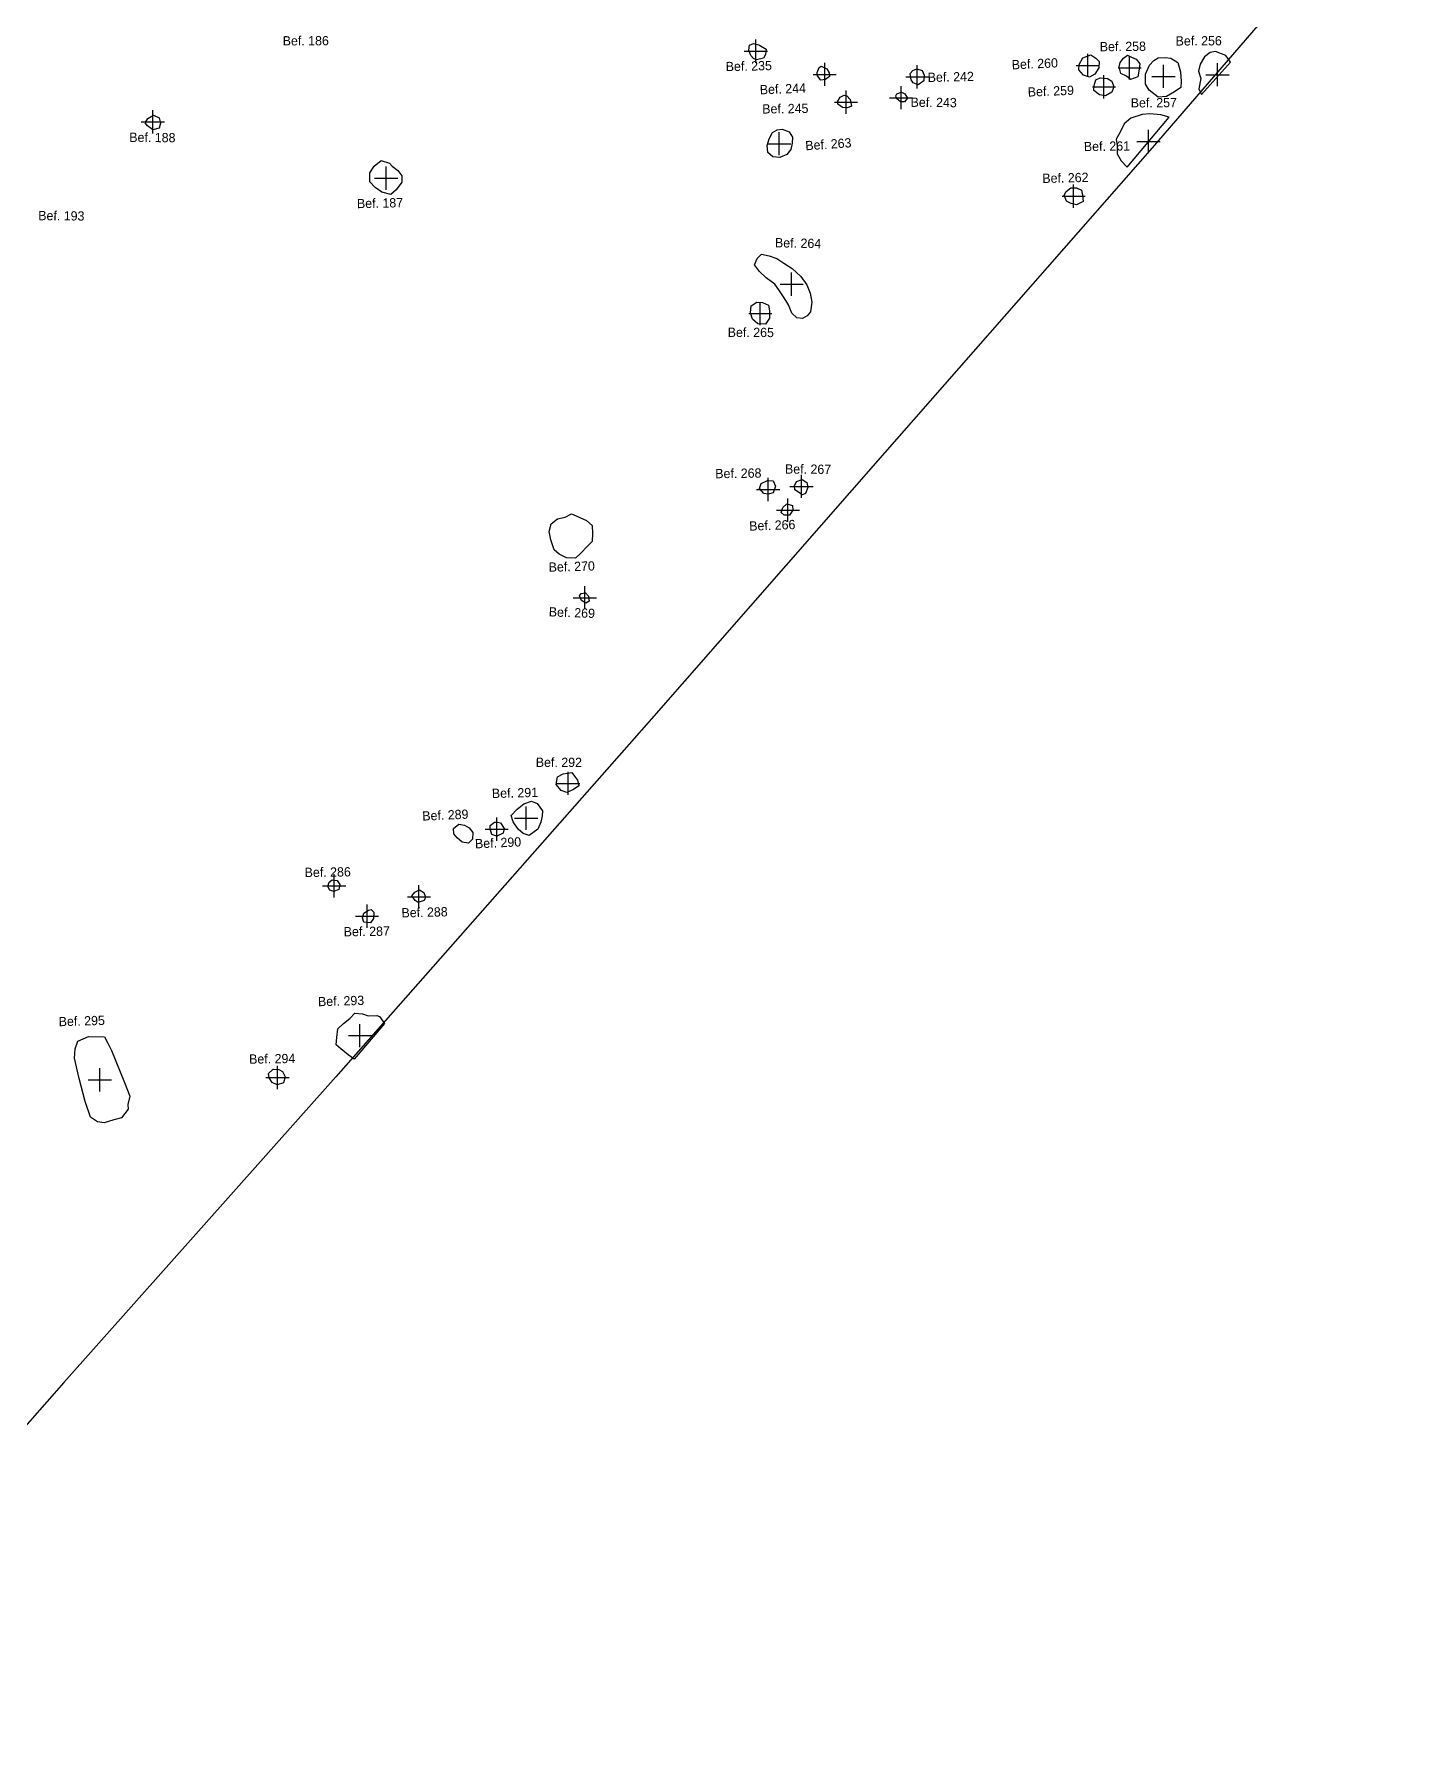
# Model space of a CAD drawing. Header units: millimetres. Extents: x -51 to 4462813, y 19 to 5794154.
# Drawn here: x 4462730.07 to 4462759.69, y 5793999.7 to 5794036.61 of the extents above; entities that cross this region are included whole.
import ezdxf

# ---------------------------------------------------------------- set-up
doc = ezdxf.new("R2010")
doc.units = ezdxf.units.MM
doc.header["$PDMODE"] = 2
doc.header["$PDSIZE"] = 0.25
for name, color, linetype in [('Bef.Nr.', 7, 'Continuous'), ('Befunde Pl.1', 7, 'Continuous'), ('GGuk', 5, 'Continuous')]:
    doc.layers.add(name, color=color, linetype=linetype)

msp = doc.modelspace()

# ---------------------------------------------------------------- linework, layer by layer
at = {"layer": 'Bef.Nr.', "elevation": 52.6629}
msp.add_lwpolyline([(4462737.618899318, 5794015.275759397), (4462736.969536705, 5794014.507383106)], dxfattribs=at)
at = {"layer": 'Befunde Pl.1'}
for points in [[(4462745.575489287, 5794036.417130625, 52.4756), (4462745.691716443, 5794036.387179025, 52.4676), (4462745.853410744, 5794036.294684091, 52.4751), (4462745.840187892, 5794036.173104461, 52.4746), (4462745.793422889, 5794036.094705199, 52.4798), (4462745.643664835, 5794036.063230999, 52.4868), (4462745.576206343, 5794036.087598022, 52.4786), (4462745.522097006, 5794036.152489237, 52.4719), (4462745.476339348, 5794036.272731146, 52.4685), (4462745.48948248, 5794036.374689264, 52.4619)], [(4462752.850838258, 5794036.166637669, 52.4839), (4462752.961156853, 5794036.097739068, 52.4961), (4462753.032472997, 5794036.022355199, 52.498), (4462753.02728924, 5794035.890227917, 52.5033), (4462752.938214735, 5794035.750033863, 52.4896), (4462752.823902912, 5794035.68617858, 52.4833), (4462752.698283449, 5794035.732421421, 52.4819), (4462752.59643728, 5794035.842361441, 52.4779), (4462752.602379452, 5794035.958071511, 52.4842), (4462752.684686046, 5794036.105834276, 52.4863)], [(4462753.644230079, 5794036.165199498, 52.5008), (4462753.732015498, 5794036.118441718, 52.5166), (4462753.83251396, 5794036.077692982, 52.5293), (4462753.909117613, 5794035.973319421, 52.5259), (4462753.892723504, 5794035.813796371, 52.5201), (4462753.868810438, 5794035.697759243, 52.5021), (4462753.711582918, 5794035.637155555, 52.4998), (4462753.622503573, 5794035.708138442, 52.4917), (4462753.504754368, 5794035.765249079, 52.502), (4462753.462680594, 5794035.907986523, 52.5001), (4462753.48682102, 5794036.006852795, 52.4965), (4462753.556635187, 5794036.097286428, 52.497)], [(4462754.309422478, 5794036.104225134, 52.5431), (4462754.453978606, 5794036.110239759, 52.5698), (4462754.581544846, 5794036.098225415, 52.556), (4462754.730489084, 5794036.003529143, 52.5533), (4462754.787001658, 5794035.800593934, 52.5562), (4462754.805057734, 5794035.594716329, 52.5593), (4462754.792895918, 5794035.467731684, 52.5299), (4462754.66129435, 5794035.374010622, 52.5222), (4462754.487094464, 5794035.26845642, 52.5256), (4462754.306138157, 5794035.25383093, 52.5121), (4462754.108911894, 5794035.404270059, 52.5023), (4462754.03397943, 5794035.538262991, 52.507), (4462754.032583277, 5794035.752078918, 52.5064), (4462754.118519518, 5794035.945741854, 52.526), (4462754.211149506, 5794036.045468408, 52.5404)], [(4462755.864245044, 5794036.012982396, 52.5422), (4462755.766354197, 5794036.151264001, 52.5365), (4462755.542635003, 5794036.23896698, 52.5371), (4462755.425727343, 5794036.218711141, 52.5247), (4462755.307080765, 5794036.123942109, 52.5305), (4462755.214570621, 5794035.966783197, 52.5417), (4462755.179574558, 5794035.814304098, 52.552), (4462755.223250411, 5794035.656704511, 52.5587), (4462755.182957348, 5794035.434793564, 52.5538), (4462755.241904723, 5794035.315832825, 52.5673)], [(4462747.040778747, 5794035.924673988, 52.4674), (4462747.161183531, 5794035.864006961, 52.4957), (4462747.208431719, 5794035.783861415, 52.4951), (4462747.216016595, 5794035.699023158, 52.5003), (4462747.128943078, 5794035.634749893, 52.4636), (4462747.034567354, 5794035.621651697, 52.4727), (4462746.957983369, 5794035.712928326, 52.4622), (4462746.949377555, 5794035.791214659, 52.4686), (4462746.99449347, 5794035.898494547, 52.4698)], [(4462749.100004367, 5794035.869926864, 52.497), (4462749.217027722, 5794035.83398727, 52.4946), (4462749.260405077, 5794035.729235492, 52.502), (4462749.253503259, 5794035.610393475, 52.505), (4462749.132308787, 5794035.523231559, 52.5063), (4462749.021353764, 5794035.564939629, 52.4945), (4462748.978017748, 5794035.628436005, 52.5061), (4462748.958133809, 5794035.764626604, 52.501), (4462749.011905908, 5794035.829224756, 52.5047)], [(4462748.771475994, 5794035.367258625, 52.514), (4462748.841784551, 5794035.324735139, 52.5185), (4462748.902476851, 5794035.235102974, 52.5184), (4462748.835825501, 5794035.156200455, 52.5191), (4462748.746736811, 5794035.157647954, 52.5157), (4462748.662863396, 5794035.223967336, 52.5304), (4462748.649470422, 5794035.283295477, 52.531), (4462748.670900295, 5794035.329788922, 52.5141)], [(4462753.054146349, 5794035.670797755, 52.4913), (4462753.211789278, 5794035.658156665, 52.4895), (4462753.305863476, 5794035.602058047, 52.4979), (4462753.353599571, 5794035.47767539, 52.4869), (4462753.305735603, 5794035.365365772, 52.4884), (4462753.173726639, 5794035.284643325, 52.4937), (4462753.041904433, 5794035.307339277, 52.4931), (4462752.919384946, 5794035.398316336, 52.4788), (4462752.928025252, 5794035.50501308, 52.4786), (4462752.965451397, 5794035.62715895, 52.4817)], [(4462747.534029602, 5794035.301698383, 52.4976), (4462747.594465027, 5794035.281430935, 52.5158), (4462747.667063105, 5794035.207094275, 52.5248), (4462747.695462503, 5794035.062952768, 52.5105), (4462747.608622782, 5794035.022982492, 52.4986), (4462747.49918044, 5794035.033093066, 52.4905), (4462747.400327208, 5794035.103970414, 52.4856), (4462747.400370808, 5794035.17052271, 52.4857), (4462747.445630977, 5794035.25648408, 52.4906)], [(4462732.636308569, 5794034.87008147, 52.5273), (4462732.75728665, 5794034.812035765, 52.5241), (4462732.791222398, 5794034.694882939, 52.5181), (4462732.761827503, 5794034.586224804, 52.5388), (4462732.627251117, 5794034.555092562, 52.5088), (4462732.510532983, 5794034.637430506, 52.5157), (4462732.458239399, 5794034.703297957, 52.5153), (4462732.517852161, 5794034.798160059, 52.5244)], [(4462746.200023605, 5794034.5652238, 52.5136), (4462746.345184548, 5794034.506604346, 52.5071), (4462746.423026821, 5794034.394498008, 52.5023), (4462746.412132039, 5794034.265771345, 52.5049), (4462746.385522078, 5794034.129449081, 52.5198), (4462746.300402896, 5794034.017596612, 52.5391), (4462746.150228242, 5794033.958471798, 52.522), (4462745.998521384, 5794033.972927569, 52.4873), (4462745.890481844, 5794034.063759158, 52.5269), (4462745.87359804, 5794034.216597854, 52.5351), (4462745.916763004, 5794034.355983096, 52.5447), (4462745.985427023, 5794034.492858707, 52.5205), (4462746.086624249, 5794034.554729715, 52.5141)], [(4462737.548636157, 5794033.891450346, 52.4829), (4462737.726200165, 5794033.832794034, 52.492), (4462737.785912532, 5794033.767776089, 52.4894), (4462737.908305287, 5794033.671196001, 52.4664), (4462737.996448352, 5794033.561185773, 52.4812), (4462737.993927087, 5794033.423440561, 52.4654), (4462737.869151982, 5794033.261298453, 52.4829), (4462737.755020674, 5794033.158080023, 52.4796), (4462737.565426299, 5794033.209662415, 52.4842), (4462737.421567554, 5794033.306679843, 52.4842), (4462737.306494026, 5794033.433795629, 52.4842), (4462737.303964342, 5794033.624008907, 52.4884), (4462737.400932612, 5794033.768061518, 52.4828)], [(4462752.420258339, 5794033.303887812, 52.5023), (4462752.54854089, 5794033.302474737, 52.5235), (4462752.652930783, 5794033.251261453, 52.5269), (4462752.676875272, 5794033.14096317, 52.531), (4462752.686183903, 5794033.004979644, 52.5352), (4462752.548451472, 5794032.931368591, 52.5246), (4462752.429242609, 5794032.960873624, 52.523), (4462752.331094485, 5794033.016764551, 52.5223), (4462752.277580544, 5794033.142777083, 52.5219), (4462752.323048404, 5794033.224664529, 52.5223)], [(4462745.75343995, 5794031.867709232, 52.5021), (4462745.914809482, 5794031.835895963, 52.5035), (4462746.081536114, 5794031.776039129, 52.5034), (4462746.23275235, 5794031.67645123, 52.4987), (4462746.412309409, 5794031.558671085, 52.518), (4462746.601030821, 5794031.39132286, 52.5179), (4462746.730586775, 5794031.205464674, 52.522), (4462746.804329185, 5794031.028562959, 52.5188), (4462746.840498859, 5794030.838316974, 52.5112), (4462746.806598875, 5794030.626589766, 52.5086), (4462746.733881958, 5794030.541094151, 52.5065), (4462746.63875583, 5794030.484167005, 52.5172), (4462746.51020644, 5794030.500058644, 52.5128), (4462746.406532694, 5794030.598083968, 52.5222), (4462746.336539153, 5794030.778102729, 52.5111), (4462746.23920885, 5794030.930041046, 52.5077), (4462746.121921683, 5794031.102503826, 52.4987), (4462746.037780952, 5794031.226837158, 52.5133), (4462745.848883509, 5794031.359890064, 52.5156), (4462745.708408933, 5794031.49645237, 52.5068), (4462745.604129918, 5794031.637550233, 52.5121), (4462745.658402626, 5794031.777069742, 52.4977)], [(4462745.647528736, 5794030.832109166, 52.497), (4462745.775994401, 5794030.8267191, 52.5102), (4462745.900206583, 5794030.77341371, 52.5116), (4462745.927114351, 5794030.647360461, 52.508), (4462745.922668885, 5794030.490351359, 52.5173), (4462745.838536239, 5794030.359147747, 52.5074), (4462745.67036747, 5794030.364477428, 52.5123), (4462745.557330453, 5794030.470135521, 52.509), (4462745.51497587, 5794030.602588453, 52.5181), (4462745.532197671, 5794030.753965035, 52.5142)], [(4462745.879056316, 5794026.991293739, 52.5096), (4462746.003980802, 5794026.9787127, 52.5096), (4462746.050940817, 5794026.868782646, 52.5023), (4462746.003190232, 5794026.72266375, 52.513), (4462745.897229635, 5794026.692597621, 52.5065), (4462745.798845569, 5794026.710360942, 52.5022), (4462745.706716144, 5794026.815749598, 52.5046), (4462745.74405811, 5794026.9268355, 52.4986)], [(4462746.62773373, 5794027.008744766, 52.5223), (4462746.732756066, 5794026.949748167, 52.526), (4462746.747909821, 5794026.835467049, 52.5351), (4462746.699687469, 5794026.707076026, 52.5192), (4462746.633052999, 5794026.68099812, 52.5145), (4462746.471011208, 5794026.790323955, 52.5188), (4462746.462162064, 5794026.876079611, 52.5163), (4462746.509428775, 5794026.971215609, 52.5274)], [(4462746.298726847, 5794026.489655169, 52.4949), (4462746.421042005, 5794026.452375114, 52.507), (4462746.429336134, 5794026.351313512, 52.519), (4462746.354153212, 5794026.241774214, 52.5086), (4462746.23815542, 5794026.239493417, 52.5166), (4462746.178384527, 5794026.300266769, 52.5141), (4462746.208284514, 5794026.41018779, 52.5104)], [(4462741.656574671, 5794026.27096261, 52.5554), (4462741.833474601, 5794026.193361932, 52.5662), (4462741.979399179, 5794026.124000649, 52.5698), (4462742.097138109, 5794026.019328473, 52.5706), (4462742.106844316, 5794025.844346333, 52.5728), (4462742.102817309, 5794025.671040148, 52.5583), (4462741.989124271, 5794025.567313859, 52.5762), (4462741.856823152, 5794025.421833058, 52.559), (4462741.73830531, 5794025.317605513, 52.545), (4462741.547313497, 5794025.323028432, 52.5769), (4462741.385076318, 5794025.403831262, 52.5642), (4462741.277002519, 5794025.497645942, 52.5575), (4462741.210590089, 5794025.709109506, 52.5713), (4462741.172529852, 5794025.891757743, 52.5675), (4462741.2148748, 5794026.051464835, 52.5511), (4462741.352611213, 5794026.160049735, 52.5388), (4462741.519984998, 5794026.19650651, 52.5515)], [(4462741.959085904, 5794024.565705135, 52.5573), (4462742.022049271, 5794024.493155192, 52.5591), (4462742.037742065, 5794024.384478486, 52.5571), (4462741.965469544, 5794024.347273477, 52.5629), (4462741.870802999, 5794024.399198472, 52.5699), (4462741.826317143, 5794024.501812208, 52.5677), (4462741.858864129, 5794024.552878378, 52.5658)], [(4462741.662696415, 5794020.692026053, 52.6745), (4462741.721851002, 5794020.612526778, 52.6816), (4462741.779707374, 5794020.529603379, 52.6823), (4462741.813375831, 5794020.405367574, 52.6737), (4462741.694791308, 5794020.328255442, 52.6746), (4462741.553335656, 5794020.258342718, 52.6726), (4462741.428270443, 5794020.305654582, 52.6555), (4462741.326031777, 5794020.431382443, 52.6609), (4462741.353418721, 5794020.596375186, 52.6687), (4462741.473059059, 5794020.66240692, 52.6728)], [(4462740.792079064, 5794020.072019507, 52.6271), (4462740.915684761, 5794020.025988195, 52.642), (4462741.027306986, 5794019.864881402, 52.6384), (4462741.02119107, 5794019.757586783, 52.6306), (4462740.991685273, 5794019.624140996, 52.6495), (4462740.930174439, 5794019.47329499, 52.6366), (4462740.737931472, 5794019.331081447, 52.6403), (4462740.611039754, 5794019.373390923, 52.6316), (4462740.504934401, 5794019.473275628, 52.6328), (4462740.39764295, 5794019.630322322, 52.6288), (4462740.351293399, 5794019.76795215, 52.6262), (4462740.48458351, 5794019.900581807, 52.6246), (4462740.622288122, 5794020.018649797, 52.6293)], [(4462739.222722083, 5794019.579378462, 52.5771), (4462739.342595645, 5794019.554168562, 52.5897), (4462739.44932021, 5794019.50107132, 52.591), (4462739.529322028, 5794019.395908783, 52.5892), (4462739.520956094, 5794019.258022702, 52.599), (4462739.430223273, 5794019.171156972, 52.5956), (4462739.29816496, 5794019.191936091, 52.5889), (4462739.188582797, 5794019.279900569, 52.5844), (4462739.11892218, 5794019.367877659, 52.5916), (4462739.106290051, 5794019.482385516, 52.5902)], [(4462740.058908997, 5794019.617884127, 52.5985), (4462740.124388743, 5794019.604982469, 52.6085), (4462740.200019546, 5794019.486950813, 52.6135), (4462740.180618053, 5794019.38526275, 52.6147), (4462740.042987774, 5794019.31735166, 52.6055), (4462739.936091779, 5794019.356478197, 52.5944), (4462739.898322363, 5794019.474103242, 52.5865), (4462739.900611382, 5794019.550922384, 52.6051), (4462739.994079669, 5794019.617642464, 52.5946)], [(4462736.60066485, 5794018.361344264, 52.5543), (4462736.659845711, 5794018.274011133, 52.5698), (4462736.634211821, 5794018.172083885, 52.5782), (4462736.525057225, 5794018.125320501, 52.5614), (4462736.439683599, 5794018.154429676, 52.5682), (4462736.397623365, 5794018.235271726, 52.5675), (4462736.426980785, 5794018.326176026, 52.5596), (4462736.494273494, 5794018.380172148, 52.5638)], [(4462738.472391683, 5794018.102140262, 52.5492), (4462738.504021937, 5794018.007099076, 52.5581), (4462738.479617128, 5794017.929211367, 52.5569), (4462738.35001333, 5794017.890674168, 52.5541), (4462738.282823202, 5794017.929036476, 52.5494), (4462738.207051078, 5794018.031351261, 52.5543), (4462738.276662321, 5794018.109972663, 52.5623), (4462738.37625456, 5794018.158644275, 52.5454)], [(4462737.331772554, 5794017.738123422, 52.5459), (4462737.391931176, 5794017.677448384, 52.5397), (4462737.381854407, 5794017.543461413, 52.5456), (4462737.318502143, 5794017.449920723, 52.5667), (4462737.178079228, 5794017.462595308, 52.5643), (4462737.144331362, 5794017.559884986, 52.5639), (4462737.172190859, 5794017.656289854, 52.5648), (4462737.274062154, 5794017.726894452, 52.5639)], [(4462731.584869346, 5794014.993923397, 52.6691), (4462731.654374981, 5794014.858141745, 52.6625), (4462731.734198932, 5794014.697534657, 52.6589), (4462731.90840762, 5794014.272514971, 52.6736), (4462732.012000933, 5794014.010437358, 52.6581), (4462732.124930031, 5794013.712762369, 52.6721), (4462732.085682317, 5794013.533517183, 52.6861), (4462732.09073267, 5794013.430601422, 52.7013), (4462731.949905817, 5794013.245509991, 52.6983), (4462731.782816227, 5794013.203863877, 52.6842), (4462731.577213614, 5794013.139969232, 52.6943), (4462731.432681134, 5794013.155831525, 52.685), (4462731.276417501, 5794013.256202869, 52.687), (4462731.161535762, 5794013.593720138, 52.6696), (4462731.03217417, 5794014.090462886, 52.6726), (4462730.938382635, 5794014.53236604, 52.6803), (4462730.949970509, 5794014.736475524, 52.687), (4462731.006288929, 5794014.895186569, 52.6736), (4462731.235076185, 5794014.995806303, 52.671)], [(4462735.340829816, 5794014.289895271, 52.6278), (4462735.421700161, 5794014.24396318, 52.6306), (4462735.479990822, 5794014.125558075, 52.6265), (4462735.443773186, 5794013.997425593, 52.6093), (4462735.305246079, 5794013.958276382, 52.6115), (4462735.200351095, 5794014.008226779, 52.6211), (4462735.130518117, 5794014.104207013, 52.6271), (4462735.121893709, 5794014.202502585, 52.6177), (4462735.22009416, 5794014.297348573, 52.6198)]]:
    msp.add_polyline3d(points, close=True, dxfattribs=at)
for points in [[(4462753.638642093, 5794033.745292205, 52.5017), (4462754.546708042, 5794034.827893868, 52.5069), (4462754.36519224, 5794034.871620903, 52.5032), (4462754.126288637, 5794034.894709613, 52.5024), (4462753.958168264, 5794034.885608506, 52.4878), (4462753.719038422, 5794034.802586526, 52.4825), (4462753.571743038, 5794034.680436005, 52.499), (4462753.488300458, 5794034.50257059, 52.5102), (4462753.403154409, 5794034.348104282, 52.5007), (4462753.42197655, 5794034.203081777, 52.5039), (4462753.422484623, 5794034.03711542, 52.5022), (4462753.508299023, 5794033.88380453, 52.4911), (4462753.638642093, 5794033.745292205, 52.5017), (4462753.638642093, 5794033.745292205, 52.5017)], [(4462736.969536705, 5794014.507383106, 52.6453), (4462736.837875155, 5794014.605120542, 52.619), (4462736.679790379, 5794014.735051039, 52.6168), (4462736.576896859, 5794014.817386837, 52.6164), (4462736.595785249, 5794014.978058173, 52.6202), (4462736.613446535, 5794015.164725361, 52.6108), (4462736.739788245, 5794015.279189951, 52.6327), (4462736.874282263, 5794015.385508383, 52.6288), (4462736.982192996, 5794015.499426088, 52.6338), (4462737.149706744, 5794015.486915115, 52.6325), (4462737.265385489, 5794015.446920644, 52.6446), (4462737.458278615, 5794015.453121624, 52.6373), (4462737.509784128, 5794015.426979088, 52.643), (4462737.618899318, 5794015.275759397, 52.6629)], [(4462736.969536705, 5794014.507383106, 52.6453), (4462736.969536705, 5794014.507383106, 52.6453)]]:
    msp.add_polyline3d(points, dxfattribs=at)
for p in [(4462745.627815938, 5794036.247384692, 52.4835), (4462752.791370252, 5794035.941824733, 52.476), (4462753.691575274, 5794035.889787747, 52.509), (4462747.114642669, 5794035.747699918, 52.4971), (4462749.112068443, 5794035.69337614, 52.5105), (4462753.13825039, 5794035.477850586, 52.4879), (4462754.420609749, 5794035.703975412, 52.5515), (4462755.584542237, 5794035.740888037, 52.569), (4462747.574879207, 5794035.147921402, 52.5126), (4462748.760291489, 5794035.245370533, 52.5311), (4462732.625525166, 5794034.722607072, 52.5231), (4462746.134691454, 5794034.252059227, 52.5595), (4462754.098016098, 5794034.299501789, 52.5014), (4462737.655232729, 5794033.507677742, 52.5037), (4462752.483708252, 5794033.122416139, 52.5338), (4462746.401520239, 5794031.224879753, 52.5306), (4462745.725447559, 5794030.588693561, 52.5093), (4462745.895868243, 5794026.794798142, 52.5052), (4462746.615754264, 5794026.863546205, 52.519), (4462746.322713438, 5794026.352338406, 52.5061), (4462741.940563717, 5794024.462176739, 52.5705), (4462741.581140273, 5794020.457898383, 52.6774), (4462740.676525361, 5794019.705886209, 52.6358), (4462740.040126599, 5794019.469000443, 52.6035), (4462736.535242298, 5794018.24870897, 52.5798), (4462738.363630825, 5794018.010290572, 52.541), (4462737.243658003, 5794017.593736698, 52.5748), (4462737.091371294, 5794015.018404811, 52.6376), (4462731.480201468, 5794014.064898254, 52.6928), (4462735.314255662, 5794014.113966836, 52.6249)]:
    msp.add_point(p, dxfattribs=at)
at = {"layer": 'GGuk'}
msp.add_polyline3d([(4462759.689842618, 5794040.550872955, 52.6191), (4462754.175911223, 5794034.164403123, 52.5244), (4462748.413842071, 5794027.596580861, 52.5662), (4462743.376749528, 5794021.850455562, 52.5934), (4462736.569781731, 5794014.125720244, 52.6271), (4462730.705512987, 5794007.53456274, 52.7577), (4462727.032513873, 5794003.367246871, 52.6964), (4462724.009087928, 5793999.70302104, 52.7734), (4462720.75981856, 5794002.285305586, 52.812), (4462713.582265452, 5794007.835511207, 52.9427), (4462707.780777273, 5794013.007535443, 52.9273), (4462702.470237222, 5794017.577871099, 52.9549), (4462697.065283306, 5794021.842730092, 52.849), (4462692.392629526, 5794026.148535531, 52.7805), (4462698.142260028, 5794033.033530206, 52.6494), (4462704.045836754, 5794039.670246711, 52.6183)], dxfattribs=at)

# ---------------------------------------------------------------- texts
at = {"layer": 'Bef.Nr.', "char_height": 0.2, "attachment_point": 1}
for s, width, insert, rotation in [('Bef. 186', 2.010336317637666, (4462735.424171514, 5794036.571545876, 54.4653), 0.1926742503366644), ('Bef. 258', 42.00194221109331, (4462753.046017062, 5794036.444938297, 52.5431), 0.5753833429900156), ('Bef. 256', 1.984229279756846, (4462754.682494679, 5794036.569778576, 54.4653), 0.19619455362527483), ('Bef. 260', 39.89419254060484, (4462751.143744659, 5794036.05511424, 54.4653), 2.5284124415087885), ('Bef. 235', 35.57653443521001, (4462744.977120396, 5794036.016699869, 54.4653), 1.2736159127670863), ('Bef. 242', 28.14845650889197, (4462749.332922391, 5794035.782345099, 54.4653), 1.2667031058097769), ('Bef. 244', 31.83972254499372, (4462745.71043718, 5794035.515843041, 54.4653), 2.2674310882164295), ('Bef. 259', 33.56383265147406, (4462751.48932925, 5794035.467373672, 54.4653), 2.3207495285954294), (' Bef. 245', 19.03464537433661, (4462745.691587325, 5794035.101680307, 54.4653), 0.7440825315149864), ('Bef. 243', 1.871923381569104, (4462748.967670388, 5794035.248080466, 54.4653), 359.4656909971713), ('Bef. 257', 30.85454866388896, (4462753.713958981, 5794035.233393122, 54.4653), 0.4009790057525913), ('Bef. 188', 34.26812143175918, (4462732.117320078, 5794034.491394539, 54.4653), 359.49269448046266), ('Bef. 263', 43.01550884151992, (4462746.689374254, 5794034.309034555, 54.4653), 3.8355113232860663), ('Bef. 261', 1.85086815214504, (4462752.702453655, 5794034.291453714, 54.4653), 0.8561399445699927), ('Bef. 262', 1.481762868271517, (4462751.805401896, 5794033.604071198, 54.4653), 1.4127166231338493), ('Bef. 193', 40.32165225819737, (4462730.153794498, 5794032.803952261, 54.4653), 359.39757001125196), ('Bef. 187', 1.451844792787597, (4462737.023463204, 5794033.061321092, 54.4653), 1.2404157194129963), ('Bef. 264', 3.906733942771325, (4462746.044994764, 5794032.219995419, 54.4653), 358.7488656817681), ('Bef. 265', 40.03991564003923, (4462745.023686788, 5794030.287011394, 54.4653), 359.6669877078483), ('Bef. 268', 40.55449725950887, (4462744.752744127, 5794027.237374152, 54.4653), 0.8279240158450348), ('Bef. 267', 48.1695991245855, (4462746.258832698, 5794027.338484444, 54.4653), 359.5364475753225), ('Bef. 266', 50.5115220041065, (4462745.482583136, 5794026.105277522, 54.4653), 2.128303020111717), ('Bef. 270', 3.244230666019803, (4462741.157531178, 5794025.219746781, 54.4653), 1.6992688912844334), ('Bef. 269', 29.44983547090116, (4462741.168007204, 5794024.259128209, 54.4653), 357.90032678989445), ('Bef. 292', 39.03340994913183, (4462740.884218054, 5794021.012959457, 54.4653), 359.85247995343815), ('Bef. 291', 40.0187188278104, (4462739.933979922, 5794020.340958434, 54.4653), 1.3592097627145259), ('Bef. 289', 1.865660811766702, (4462738.430960655, 5794019.853881731, 52.5892), 2.402200266417293), ('Bef. 290', 36.22773998920987, (4462739.567510243, 5794019.255109461, 54.4653), 2.533552224501978), ('Bef. 286', 28.42644529840277, (4462735.896588012, 5794018.63680257, 54.4653), 0.8394600432362657), ('Bef. 288', 47.09324847581797, (4462737.984243478, 5794017.765720543, 54.4653), 1.4291733661993575), ('Bef. 287', 37.13973229590032, (4462736.7385797, 5794017.358040683, 54.4653), 0.8836574952379045), ('Bef. 293', 2.65581361198474, (4462736.182710035, 5794015.850866227, 54.4653), 1.7022701847939947), ('Bef. 294', 36.65816864707084, (4462734.698791583, 5794014.611024198, 54.4653), 0.9102376870958138)]:
    msp.add_mtext_dynamic_manual_height_columns(s, width=width, gutter_width=12.5, heights=[0], dxfattribs=dict(at, insert=insert, rotation=rotation))
at = {"layer": 'Befunde Pl.1', "insert": (4462730.590470674, 5794015.419542979, 54.4653), "char_height": 0.2, "attachment_point": 1, "rotation": 1.7050289250265365}
msp.add_mtext_dynamic_manual_height_columns('Bef. 295', width=3.445305692430793, gutter_width=12.5, heights=[0], dxfattribs=at)

doc.saveas('drawing.dxf')
